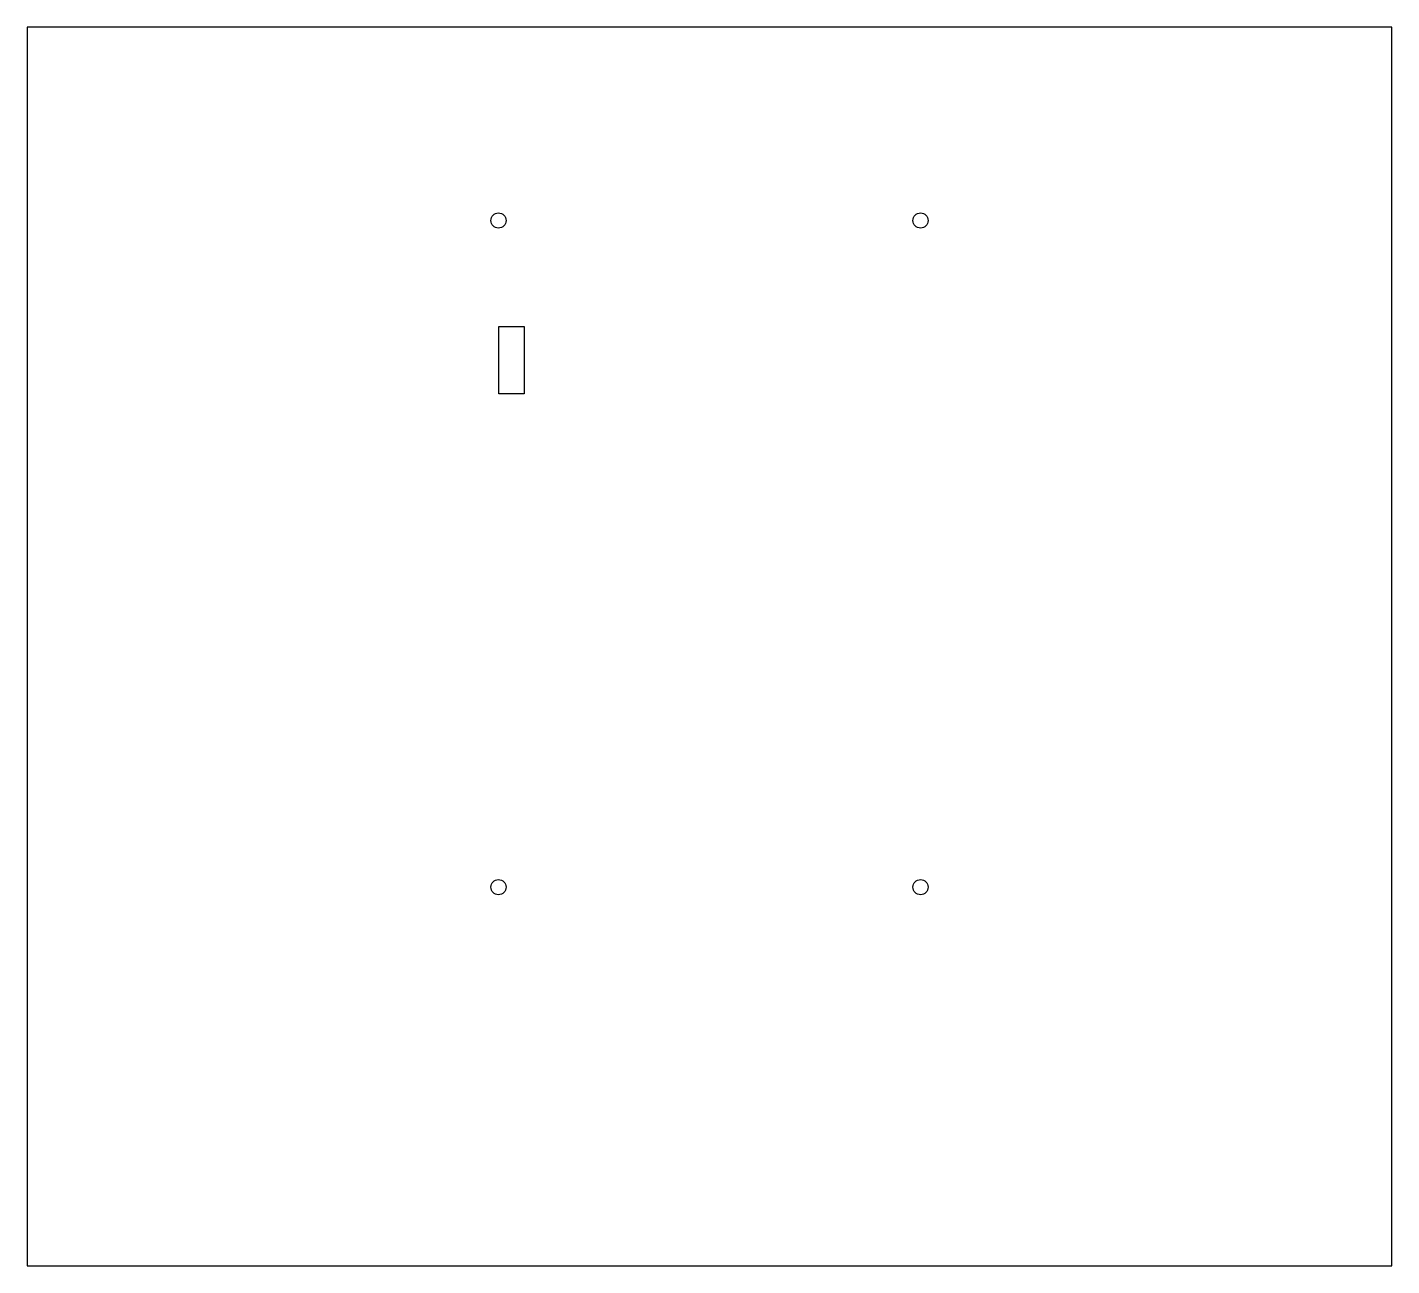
# Model space of a CAD drawing. Header units: millimetres. Extents: x -77 to 85, y -106 to 42.
import ezdxf

# ---------------------------------------------------------------- set-up
doc = ezdxf.new("R2010")
doc.units = ezdxf.units.MM
doc.layers.get('0').update_dxf_attribs({"linetype": 'CONTINUOUS'})

msp = doc.modelspace()

# ---------------------------------------------------------------- linework, layer by layer
for points in [[(84.68, -105.5), (84.68, 41.5), (-77.32, 41.5), (-77.32, -105.5)], [(-18.32, 6), (-18.32, -2), (-21.32, -2), (-21.32, 6)]]:
    msp.add_lwpolyline(points, close=True)
for centre in [(-21.38, 18.56), (28.74, 18.56), (-21.38, -60.56), (28.74, -60.56)]:
    msp.add_circle(centre, 0.9)

doc.saveas('drawing.dxf')
